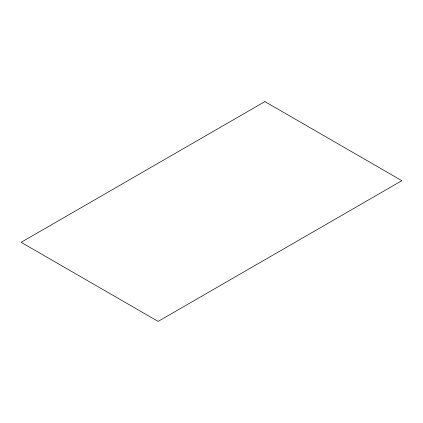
<?xml version="1.0" encoding="UTF-8"?>
<svg xmlns="http://www.w3.org/2000/svg" width="423" height="423" viewBox="0 0 423 423"><rect width="100%" height="100%" fill="white"/><g stroke="black" fill="none" stroke-linecap="round" stroke-linejoin="round"><path stroke-width="0.63" d="M264.877 101.605L21.15 242.316L158.123 321.395L401.85 180.684L264.877 101.605"/></g></svg>
